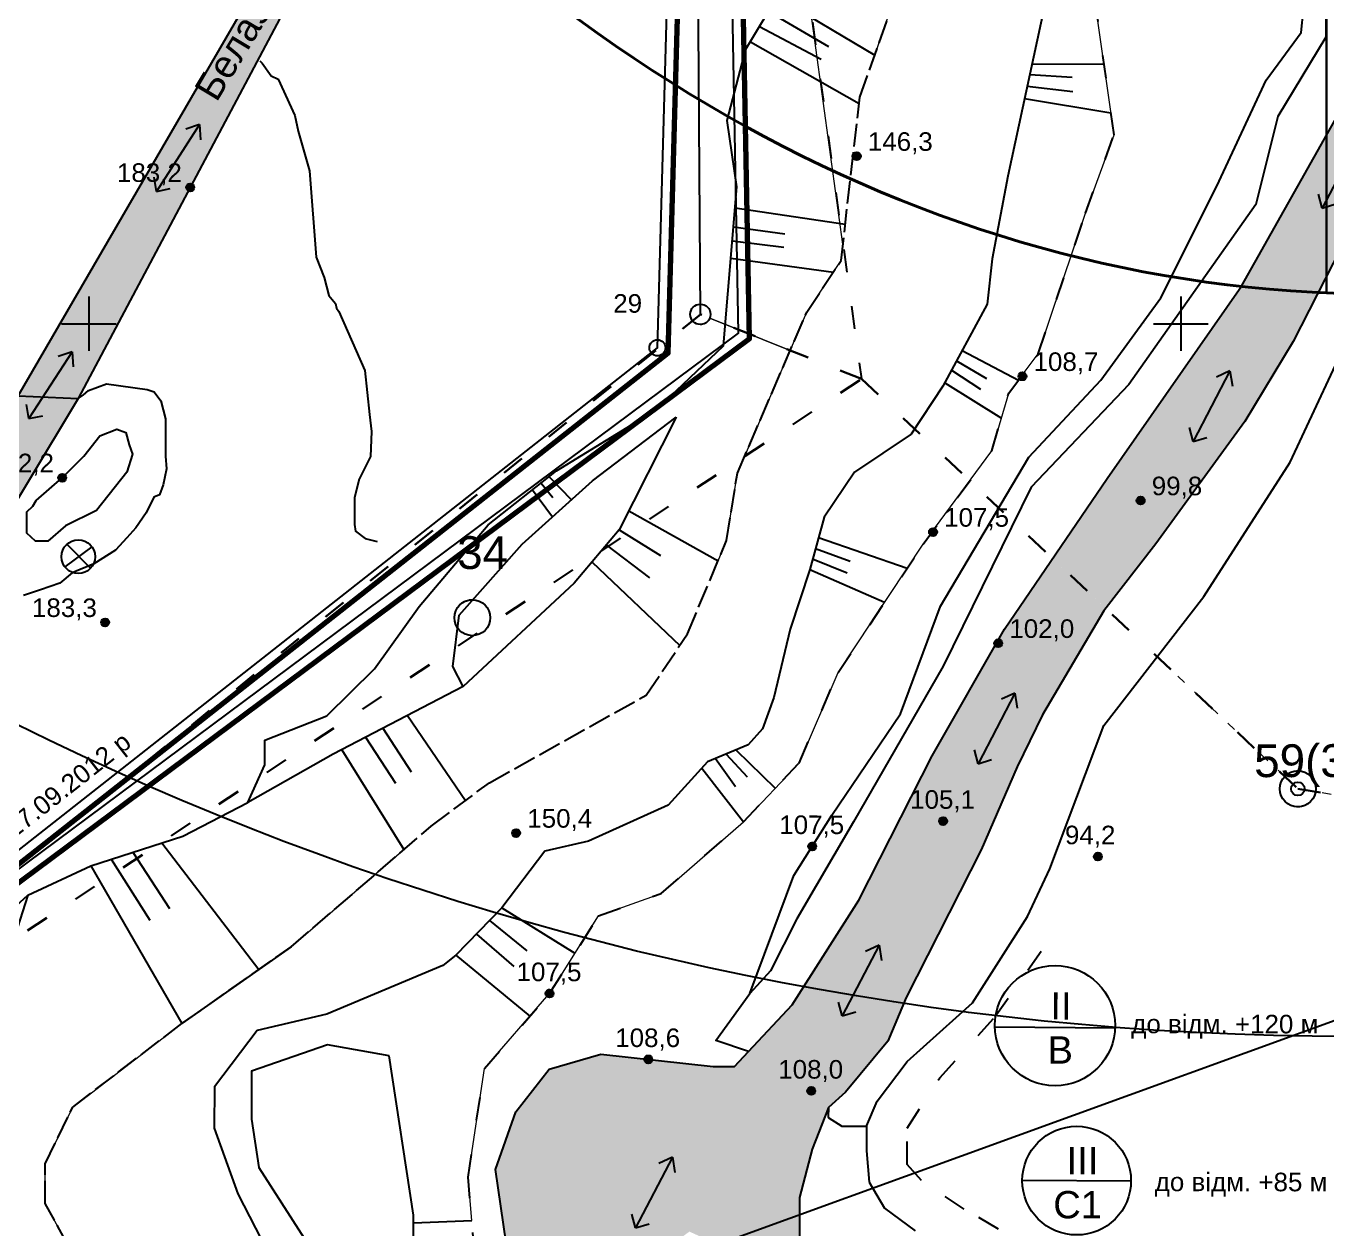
# Model space of a CAD drawing. Header units: millimetres. Extents: x 6127 to 9314, y 4730 to 7085.
# Drawn here: x 6788.5 to 7026.7, y 5434.2 to 5654.5 of the extents above; entities that cross this region are included whole.
import ezdxf

# ---------------------------------------------------------------- set-up
doc = ezdxf.new("R2010")
doc.units = ezdxf.units.MM
doc.header["$LTSCALE"] = 0.7
doc.linetypes.add('ACAD_ISO02W100', pattern=[15, 12, -3])
doc.linetypes.add('ACAD_ISO03W100', pattern=[30, 12, -18])
for name, color, linetype in [('відм', 14, 'Continuous'), ('горизонталі', 22, 'Continuous'), ('горный отвод', 7, 'Continuous'), ('свердловини', 7, 'Continuous'), ('чорн', 255, 'Continuous')]:
    doc.layers.add(name, color=color, linetype=linetype)
doc.layers.add('ИзосеймРадиус', color=90, linetype='Continuous', lineweight=30)
doc.layers.add('СейсмобезпечнаВідстань', color=210, linetype='Continuous', lineweight=30)
doc.styles.get("Standard").update_dxf_attribs({"font": 'arial.ttf'})

msp = doc.modelspace()

# ---------------------------------------------------------------- hatches: boundary and pattern name
at = {"ltscale": 0.2, "transparency": 33554687}
h = msp.add_hatch(color=8, dxfattribs=at)
h.dxf.hatch_style = 1
h.paths.add_polyline_path([(6885.6, 5814.59), (6881.06, 5824.61), (6873.82, 5823.22), (6880.84, 5803.53), (6881.5, 5784.76), (6881.65, 5770.42), (6881.63, 5754.94), (6891, 5759.95)])
h.paths.add_polyline_path([(6888.05, 5746.24), (6891, 5759.95), (6881.63, 5754.94), (6880.18, 5749.63), (6846.81, 5689.69), (6787.06, 5586.76), (6798.06, 5586.3), (6818.22, 5624.31, -0.277586), (6817.83, 5624.95, -0.565452), (6818.91, 5625.6), (6845.02, 5674.82), (6850.17, 5683.38, -0.262968), (6849.82, 5684, -0.583571), (6850.93, 5684.63), (6870.69, 5717.44, -0.262968), (6870.34, 5718.07, -0.583571), (6871.45, 5718.69)])
h.paths.add_polyline_path([(6779.62, 5555.73), (6798.06, 5586.3), (6787.06, 5586.76), (6727.31, 5486.89), (6698.76, 5438.43), (6700.5, 5438.11, -0.580445), (6705.33, 5440.41), (6713.99, 5452.86), (6734.07, 5484.33, -0.256117), (6733.73, 5484.95, -0.592209), (6734.86, 5485.57), (6752.19, 5512.74, -0.256117), (6751.85, 5513.35, -0.592209), (6752.98, 5513.97)])
h.paths.add_polyline_path([(6824.81, 5637.4), (6857.29, 5691.29), (6848.46, 5696.61), (6815.99, 5642.72)], flags=24)
h.paths.add_polyline_path([(6803.79, 5624.09), (6817.37, 5624.08), (6817.38, 5631.08), (6803.8, 5631.1)], flags=25)
h.paths.add_polyline_path([(6835.77, 5683.14), (6849.36, 5683.13), (6849.37, 5690.13), (6835.78, 5690.15)], flags=24)
h.paths.add_polyline_path([(6856.3, 5717.21), (6869.88, 5717.19), (6869.89, 5724.2), (6856.3, 5724.21)], flags=25)
h.paths.add_polyline_path([(6719.69, 5484.09), (6733.27, 5484.07), (6733.28, 5491.08), (6719.7, 5491.1)], flags=25)
h.paths.add_polyline_path([(6737.81, 5512.49), (6751.39, 5512.48), (6751.4, 5519.48), (6737.82, 5519.5)], flags=25)
h.paths.add_polyline_path([(6780.36, 5570.92), (6793.95, 5570.9), (6793.96, 5577.91), (6780.37, 5577.92)], flags=24)
h.paths.add_polyline_path([(6694.54, 5440.59), (6706.93, 5440.61), (6706.91, 5449.8), (6694.53, 5449.78)], flags=9)
h = msp.add_hatch(color=8, dxfattribs=at)
h.dxf.hatch_style = 1
h.paths.add_polyline_path([(6932.49, 5448.84), (6935.43, 5456.48), (6938.55, 5459.27), (6946.32, 5468.63), (6949.67, 5476.59), (6963.4, 5503.65), (6969.99, 5518.83), (6974.64, 5528.34), (6986.17, 5547.89), (6976.48, 5557), (6967.7, 5544.08), (6966.63, 5542.19, -0.375086), (6967.26, 5541.47, -0.711304), (6965.95, 5541.01), (6954.43, 5520.84), (6941.01, 5494.45), (6928.8, 5475.25), (6920.79, 5466.74), (6918.21, 5463.96), (6914.35, 5463.96), (6903.16, 5465.19, -1), (6901.71, 5465.36), (6893.74, 5466.24), (6884.29, 5463.46), (6878.17, 5455.64), (6874.5, 5445.09), (6876.42, 5431.69), (6882.49, 5419.53), (6906.32, 5428.17), (6906.64, 5431.26), (6909.98, 5433.74), (6915.19, 5431.39), (6930.14, 5436.81), (6930.15, 5439.98)])
h.paths.add_polyline_path([(6931.56, 5459.49, -1), (6933.02, 5459.49, -1)], flags=16)
h.paths.add_polyline_path([(6955.7, 5508.9, -1), (6957.17, 5508.9, -1)], flags=16)
h.paths.add_polyline_path([(6995.38, 5559.69), (7011.67, 5582.06), (7020.54, 5596.74), (7043, 5640.79), (7033.31, 5646.4), (7011.05, 5606.86), (6986.45, 5571.67), (6976.48, 5557), (6986.23, 5547.84)])
h.paths.add_polyline_path([(6991.88, 5567.6, -1), (6993.34, 5567.6, -1)], flags=16)
h.paths.add_polyline_path([(6930.14, 5429.58), (6930.14, 5431.9), (6930.14, 5436.81), (6915.19, 5431.39), (6915.93, 5431.05), (6921.22, 5420.53), (6927.89, 5415.51), (6938.99, 5421.04)])
h.paths.add_polyline_path([(6907.29, 5421.21), (6905.85, 5423.55), (6906.32, 5428.17), (6882.49, 5419.53), (6883.81, 5416.88), (6889.71, 5409.32), (6913.96, 5391.37), (6940.64, 5386.14), (6921.93, 5402.87)])
h.paths.add_polyline_path([(6967.2, 5540.59), (6980.78, 5540.57), (6980.79, 5547.58), (6967.2, 5547.59)], flags=24)
h.paths.add_polyline_path([(6924.88, 5459.89), (6938.47, 5459.88), (6938.47, 5466.88), (6924.89, 5466.9)], flags=24)
h.paths.add_polyline_path([(6949.03, 5509.3), (6962.61, 5509.28), (6962.62, 5516.29), (6949.04, 5516.31)], flags=24)
h.paths.add_polyline_path([(6993.6, 5566.72), (7004.54, 5566.7), (7004.55, 5573.71), (6993.61, 5573.72)], flags=24)
h.paths.add_polyline_path([(6994.88, 5580.31), (7017.56, 5580.68), (7017.39, 5590.98), (6994.71, 5590.61)], flags=24)
h.paths.add_polyline_path([(6989.1, 5573.02), (7019.2, 5573.51), (7019.07, 5581.76), (6988.97, 5581.26)], flags=24)
at = {"layer": 'відм', "ltscale": 0.2}
h = msp.add_hatch(color=0, dxfattribs=at)
h.dxf.hatch_style = 1
h.paths.add_polyline_path([(6941.35, 5630.66, 1), (6939.88, 5630.66, 1)])
h = msp.add_hatch(color=32, dxfattribs=at)
h.dxf.hatch_style = 1
h.paths.add_polyline_path([(6819.3, 5624.95, 1), (6817.83, 5624.95, 1)])
h = msp.add_hatch(color=0, dxfattribs=at)
h.dxf.hatch_style = 1
h.paths.add_polyline_path([(6971.69, 5590.35, 1), (6970.23, 5590.35, 1)])
h = msp.add_hatch(color=256, dxfattribs=at)
h.dxf.hatch_style = 1
h.paths.add_polyline_path([(6795.87, 5571.78, 1), (6794.41, 5571.78, 1)])
h = msp.add_hatch(color=0, dxfattribs=at)
h.dxf.hatch_style = 1
h.paths.add_polyline_path([(6993.34, 5567.6, 1), (6991.88, 5567.6, 1)])
h = msp.add_hatch(color=0, dxfattribs=at)
h.dxf.hatch_style = 1
h.paths.add_polyline_path([(6955.32, 5561.83, 1), (6953.86, 5561.83, 1)])
h = msp.add_hatch(color=32, dxfattribs=at)
h.dxf.hatch_style = 1
h.paths.add_polyline_path([(6803.74, 5545.29, 1), (6802.27, 5545.29, 1)])
h = msp.add_hatch(color=0, dxfattribs=at)
h.dxf.hatch_style = 1
h.paths.add_polyline_path([(6967.26, 5541.47, 1), (6965.79, 5541.47, 1)])
h = msp.add_hatch(color=256, dxfattribs=at)
h.dxf.hatch_style = 1
h.paths.add_polyline_path([(6878.99, 5506.72, 1), (6877.52, 5506.72, 1)])
at = {"layer": 'чорн', "ltscale": 0.2}
h = msp.add_hatch(color=256, dxfattribs=at)
h.dxf.hatch_style = 1
h.paths.add_polyline_path([(6957.17, 5508.9, 1), (6955.7, 5508.9, 1)])
h = msp.add_hatch(color=256, dxfattribs=at)
h.dxf.hatch_style = 1
h.paths.add_polyline_path([(6933.21, 5504.27, 1), (6931.75, 5504.27, 1)])
h = msp.add_hatch(color=256, dxfattribs=at)
h.dxf.hatch_style = 1
h.paths.add_polyline_path([(6985.52, 5502.4, 1), (6984.05, 5502.4, 1)])
h = msp.add_hatch(color=256, dxfattribs=at)
h.dxf.hatch_style = 1
h.paths.add_polyline_path([(6885.11, 5477.33, 1), (6883.64, 5477.33, 1)])
h = msp.add_hatch(color=256, dxfattribs=at)
h.dxf.hatch_style = 1
h.paths.add_polyline_path([(6903.17, 5465.27, 1), (6901.7, 5465.28, 1)])
h = msp.add_hatch(color=256, dxfattribs=at)
h.dxf.hatch_style = 1
h.paths.add_polyline_path([(6933.02, 5459.49, 1), (6931.56, 5459.5, 1)])

# ---------------------------------------------------------------- linework, layer by layer
at = {"color": 8, "ltscale": 0.2, "transparency": 33554687}
msp.add_lwpolyline([(6787.06, 5586.76), (6798.06, 5586.3)], dxfattribs=at)
at = {"color": 3, "ltscale": 0.2, "transparency": 33554687}
for centre, radius in [((7031.15, 6019.46), 550), ((7118.46, 5800.5), 553)]:
    msp.add_circle(centre, radius, dxfattribs=at)
at = {"layer": 'відм', "color": 0, "ltscale": 0.2}
for centre in [(6940.61, 5630.66), (6970.96, 5590.35), (6992.61, 5567.6), (6954.59, 5561.83), (6966.53, 5541.47)]:
    msp.add_circle(centre, 0.733, dxfattribs=at)
at = {"layer": 'відм', "color": 32, "ltscale": 0.2}
for centre in [(6818.57, 5624.95), (6803, 5545.29)]:
    msp.add_circle(centre, 0.733, dxfattribs=at)
at = {"layer": 'відм', "color": 7, "ltscale": 0.2}
for centre in [(6795.14, 5571.78), (6878.25, 5506.72)]:
    msp.add_circle(centre, 0.733, dxfattribs=at)
at = {"layer": 'горизонталі', "color": 32}
for points in [[(6831.34, 5648.12), (6831.75, 5647.68), (6833.4, 5645.39), (6834.65, 5644.77), (6837.75, 5638.12), (6838.37, 5635.22), (6840.44, 5627.95), (6841.66, 5612.18), (6843.11, 5608.45), (6843.94, 5605.13), (6845.18, 5603.67), (6845.39, 5602.84), (6845.8, 5602.22), (6850.56, 5591.43), (6851.38, 5583.33), (6851.79, 5580.22), (6851.58, 5575.66), (6849.5, 5571.51), (6848.67, 5568.19), (6848.66, 5563.21), (6848.84, 5561.99), (6850.6, 5560.67), (6852.81, 5560.09)], [(6798.06, 5586.3), (6798.98, 5586.92), (6799.93, 5587.75), (6803.25, 5588.99), (6810.72, 5587.94), (6811.96, 5587.53), (6813.21, 5585.87), (6814.03, 5582.55), (6814.03, 5577.36), (6814.03, 5575.7), (6814.23, 5573.42), (6813.6, 5570.51), (6812.98, 5568.65), (6811.94, 5568.23), (6810.49, 5565.33), (6808.62, 5562.63), (6806.95, 5560.77), (6804.88, 5558.49), (6800.93, 5556), (6796.99, 5554.35), (6794.7, 5552.48), (6791.17, 5551.24), (6788.06, 5550.21)]]:
    msp.add_lwpolyline(points, dxfattribs=at)
msp.add_lwpolyline([(6789.74, 5566.6), (6790.36, 5567.64), (6795.14, 5571.78), (6799.09, 5575.72), (6802, 5579.45), (6805.11, 5580.69), (6806.77, 5580.07), (6807.39, 5577.78), (6808.01, 5576.12), (6806.97, 5572.8), (6801.41, 5565.76), (6795.74, 5563), (6792.49, 5560.15), (6790.25, 5560.16), (6788.63, 5561.65), (6788.63, 5565.51)], close=True, dxfattribs=at)
at = {"layer": 'горный отвод', "color": 7, "ltscale": 0.2}
for points in [[(7101.75, 5118.13), (6763.7, 5216.95), (6669.54, 5363.81), (6703.57, 5437.88), (6904.12, 5595.57), (6921.23, 6210.33), (7090.25, 6238.81), (7199.86, 6190.22), (7293.11, 6086.23), (7361.1, 6123.46), (7378.12, 6087.96), (7340.09, 6060.82), (7338.46, 5566.72), (7475, 5378.32), (7101.75, 5118.13)], [(7371.91, 5668.57), (7363.94, 5566.46), (7445.48, 5414.32), (7419.57, 5371.06), (7097.86, 5201.57), (6812.43, 5270.41), (6703.57, 5437.88), (6918.96, 5598.23), (6916.57, 5727.78)], [(7370.03, 5670.34), (7361.89, 5566.02), (7443.17, 5414.37), (7418.13, 5372.58), (7097.59, 5203.71), (6813.68, 5272.18), (6706.28, 5437.39), (6920.99, 5597.24), (6918.58, 5727.75)], [(7370.03, 5670.34), (7361.89, 5566.02), (7443.17, 5414.37), (7418.13, 5372.58), (7097.59, 5203.71), (6813.68, 5272.18), (6706.28, 5437.39), (6920.99, 5597.24), (6918.58, 5727.75)], [(7370.03, 5670.33), (7361.89, 5566.03), (7443.17, 5414.37), (7418.14, 5372.57), (7097.59, 5203.7), (6813.68, 5272.17), (6706.28, 5437.39), (6920.99, 5597.24), (6918.57, 5727.75)], [(7370.03, 5670.34), (7361.89, 5566.02), (7443.16, 5414.37), (7418.13, 5372.58), (7097.59, 5203.71), (6813.68, 5272.18), (6706.29, 5437.39), (6920.99, 5597.24), (6918.58, 5727.75)]]:
    msp.add_lwpolyline(points, dxfattribs=at)
at = {"layer": 'горный отвод', "color": 1, "lineweight": 200, "ltscale": 0.2}
msp.add_lwpolyline([(7101.39, 5120.34), (6764.99, 5218.68), (6671.84, 5363.97), (6705.21, 5436.59), (6906.11, 5594.56), (6923.21, 6208.61), (7089.99, 6236.71), (7198.64, 6188.54), (7292.67, 6083.68), (7360.2, 6120.66), (7375.56, 6088.62), (7338.07, 6061.87), (7336.43, 5566.06), (7472.15, 5378.8)], close=True, dxfattribs=at)
at = {"layer": 'горный отвод', "color": 2, "lineweight": 200, "ltscale": 0.2}
msp.add_lwpolyline([(7370.03, 5670.33), (7361.89, 5566.03), (7443.17, 5414.37), (7418.14, 5372.57), (7097.59, 5203.7), (6813.68, 5272.17), (6706.28, 5437.39), (6920.99, 5597.24), (6918.57, 5727.75)], dxfattribs=at)
at = {"layer": 'ИзосеймРадиус', "color": 6, "lineweight": 40, "ltscale": 0.2, "transparency": 33554687}
for centre in [(7199.06, 6028.97), (7033.19, 6020.11)]:
    msp.add_ellipse(centre, major_axis=(6.57, -414.64), ratio=0.737732, dxfattribs=at)
at = {"layer": 'свердловини', "color": 5, "linetype": 'ACAD_ISO03W100', "ltscale": 0.5}
msp.add_line((6915.37, 5780.04), (6941.49, 5589.87), dxfattribs=at)
at = {"layer": 'свердловини', "color": 7, "linetype": 'ACAD_ISO03W100', "lineweight": 30, "ltscale": 0.5}
for p, q in [((6911.99, 5601.7), (6703.52, 5433.36)), ((6941.49, 5589.87), (6911.99, 5601.7))]:
    msp.add_line(p, q, dxfattribs=at)
at = {"layer": 'свердловини', "color": 5, "linetype": 'ACAD_ISO03W100', "lineweight": 30, "ltscale": 0.5}
for p, q in [((6710, 5436.7), (6941.49, 5589.87)), ((6941.49, 5589.87), (7021.39, 5514.81)), ((7021.39, 5514.81), (7148.87, 5493.6))]:
    msp.add_line(p, q, dxfattribs=at)
at = {"layer": 'свердловини', "color": 7, "ltscale": 0.5}
msp.add_line((7305.65, 5573.02), (6846.22, 5406.37), dxfattribs=at)
at = {"layer": 'свердловини', "color": 7}
for centre in [(6870.23, 5546.15), (7021.39, 5514.81)]:
    msp.add_circle(centre, 3.29, dxfattribs=at)
at = {"layer": 'СейсмобезпечнаВідстань', "color": 6, "ltscale": 0.2, "transparency": 33554687}
msp.add_line((7026.63, 6434.74), (7026.63, 5605.56), dxfattribs=at)
at = {"layer": 'чорн', "color": 1, "lineweight": 0, "ltscale": 0.2}
for p, q in [((6923.21, 6208.61), (6906.11, 5594.56)), ((6906.11, 5594.56), (6705.21, 5436.59))]:
    msp.add_line(p, q, dxfattribs=at)
at = {"layer": 'чорн', "color": 7, "lineweight": 0, "ltscale": 0.2}
for p, q in [((6987.74, 5634.54), (6984.12, 5660.19)), ((6932.4, 5656.02), (6943.91, 5649.13)), ((6943.91, 5649.13), (6946.52, 5656.52)), ((7021.98, 5653.32), (7022.4, 5657.44)), ((7026.54, 5657.43), (7026.54, 5652.44)), ((7015.6, 5644.57), (7021.98, 5653.32)), ((7026.54, 5652.44), (7017.72, 5637.9)), ((7006.58, 5625.15), (7015.6, 5644.57)), ((7017.72, 5637.9), (7013.68, 5621.81)), ((6982.5, 5620.2), (6987.74, 5634.54)), ((6996.29, 5604.71), (7006.58, 5625.15)), ((6973.86, 5594.48), (6982.5, 5620.2)), ((7013.68, 5621.81), (6990.43, 5588.84)), ((6937.75, 5611.55), (6938.1, 5614.55)), ((6931.46, 5602.1), (6937.75, 5611.55)), ((6985.33, 5589.67), (6996.29, 5604.71)), ((6928.44, 5595.1), (6913.72, 5601.01)), ((6913.72, 5601.01), (6928.44, 5595.1)), ((6928.44, 5595.1), (6931.46, 5602.1)), ((6918.76, 5572.64), (6928.44, 5595.1)), ((6971.27, 5591.02), (6973.86, 5594.48)), ((6968.47, 5587.28), (6970.41, 5589.87)), ((6972.12, 5575.57), (6985.33, 5589.67)), ((6990.43, 5588.84), (6972.58, 5570.05)), ((6965.33, 5576.7), (6968.47, 5587.28)), ((6892.21, 5571.22), (6907.53, 5582.87)), ((6907.53, 5582.87), (6898.88, 5565.73)), ((6954.89, 5562.5), (6965.33, 5576.7)), ((6955.98, 5548.26), (6972.12, 5575.57)), ((6916.77, 5560.3), (6918.76, 5572.64)), ((6879.37, 5559.6), (6892.21, 5571.22)), ((6972.58, 5570.05), (6969.42, 5563.63)), ((6898.88, 5565.73), (6915.22, 5556.57)), ((6915.22, 5556.57), (6916.77, 5560.3)), ((6952.78, 5559.64), (6954.04, 5561.35)), ((6870.35, 5549.44), (6879.37, 5559.6)), ((6937.2, 5536.11), (6952.78, 5559.64)), ((6976.48, 5557), (6967.7, 5544.08)), ((6948.62, 5528.55), (6955.98, 5548.26)), ((6974.64, 5528.34), (6985.87, 5547.38)), ((6985.87, 5547.38), (6986.23, 5547.84)), ((6866.67, 5537.2), (6867.53, 5544.27)), ((6967.7, 5544.08), (6966.63, 5542.19)), ((6965.95, 5541.01), (6954.43, 5520.84)), ((6995.62, 5539.01), (6985.84, 5526.44)), ((6868.58, 5533.57), (6866.67, 5537.2)), ((6930.06, 5519.54), (6937.2, 5536.11)), ((6846.31, 5521.98), (6868.58, 5533.57)), ((6936.08, 5509.98), (6948.62, 5528.55)), ((6969.99, 5518.83), (6974.64, 5528.34)), ((6985.84, 5526.44), (6976, 5500.18)), ((6857.71, 5503.68), (6846.31, 5521.98)), ((6954.43, 5520.84), (6941.01, 5494.45)), ((6919.87, 5508.76), (6930.06, 5519.54)), ((6963.4, 5503.65), (6969.99, 5518.83)), ((6904.82, 5495.64), (6919.87, 5508.76)), ((6932.87, 5504.89), (6936.08, 5509.98)), ((6800.38, 5500.71), (6813.39, 5504.93)), ((6813.39, 5504.93), (6831.17, 5481.75)), ((6837.07, 5485.89), (6857.71, 5503.68)), ((6929.1, 5498.92), (6932.09, 5503.65)), ((6949.67, 5476.59), (6963.4, 5503.65)), ((6817.06, 5471.84), (6800.38, 5500.71)), ((6921.03, 5477.33), (6929.1, 5498.92)), ((6976, 5500.18), (6971.89, 5491.42)), ((6893.35, 5491.58), (6904.82, 5495.64)), ((6941.01, 5494.45), (6928.8, 5475.25)), ((6884.77, 5477.95), (6893.35, 5491.58)), ((6971.89, 5491.42), (6961.85, 5475.61)), ((6831.17, 5481.75), (6837.07, 5485.89)), ((6872.45, 5463.6), (6883.9, 5476.78)), ((6914.85, 5468.71), (6921.03, 5477.33)), ((6928.8, 5475.25), (6920.79, 5466.74)), ((6946.32, 5468.63), (6949.67, 5476.59)), ((6961.85, 5475.61), (6949.87, 5464.86)), ((6797.06, 5456.54), (6817.06, 5471.84)), ((6829.81, 5463.14), (6843.71, 5467.93)), ((6843.71, 5467.93), (6855.02, 5465.91)), ((6920.79, 5466.74), (6914.85, 5468.71)), ((6938.55, 5459.27), (6946.32, 5468.63)), ((6855.02, 5465.91), (6859.47, 5436.76)), ((6914.35, 5463.96), (6903.16, 5465.19)), ((6903.16, 5465.19), (6914.35, 5463.96)), ((6920.79, 5466.74), (6918.21, 5463.96)), ((6918.21, 5463.96), (6920.79, 5466.74)), ((6949.87, 5464.86), (6944.37, 5457.65)), ((6829.8, 5454.3), (6829.81, 5463.14)), ((6869.47, 5443.73), (6872.45, 5463.6)), ((6918.21, 5463.96), (6914.35, 5463.96)), ((6914.35, 5463.96), (6918.21, 5463.96)), ((6935.43, 5456.48), (6938.55, 5459.27)), ((6944.37, 5457.65), (6942.43, 5453.03)), ((6792.04, 5446.17), (6797.06, 5456.54)), ((6935.42, 5454.65), (6935.43, 5456.48)), ((6831.14, 5445.46), (6829.8, 5454.3)), ((6937.9, 5453.03), (6935.42, 5454.65)), ((6942.43, 5453.03), (6937.9, 5453.03)), ((6792.03, 5438.86), (6792.04, 5446.17)), ((6851.37, 5413.96), (6831.14, 5445.46)), ((6870.13, 5435.75), (6869.47, 5443.73)), ((6796.21, 5431.2), (6792.03, 5438.86)), ((6859.47, 5436.76), (6859.47, 5435.33)), ((6859.47, 5435.33), (6870.13, 5435.75))]:
    msp.add_line(p, q, dxfattribs=at)
at = {"layer": 'чорн', "color": 7, "ltscale": 0.5}
for p, q in [((6926.05, 5659.82), (6943.91, 5649.13)), ((6924.45, 5657.14), (6935.46, 5650.74)), ((6922.81, 5654.39), (6934.11, 5648.41)), ((6921.14, 5651.59), (6941.09, 5640.33)), ((6918.37, 5621.23), (6938.53, 5618.24)), ((6918.08, 5617.73), (6927.47, 5616.47)), ((6917.86, 5615.15), (6927.26, 5614.03)), ((6917.59, 5612), (6936.35, 5609.44)), ((6884.33, 5571.97), (6888.37, 5567.75)), ((6882.84, 5570.8), (6884.95, 5568.14)), ((6881.28, 5569.57), (6884.92, 5564.62)), ((6898.88, 5565.73), (6915.22, 5556.57)), ((6897.11, 5562.22), (6904.69, 5557.57)), ((6894.78, 5559.45), (6902.65, 5553.46)), ((6892.16, 5556.34), (6908.22, 5541.07)), ((6858.37, 5528.25), (6868.98, 5512.67)), ((6853.87, 5525.91), (6859.06, 5517.92)), ((6846.31, 5521.98), (6857.71, 5503.68)), ((6850.7, 5524.27), (6856.17, 5515.87)), ((6800.38, 5500.71), (6817.2, 5506.17)), ((6808.06, 5503.2), (6814.78, 5492.91)), ((6813.39, 5504.93), (6831.17, 5481.75)), ((6800.38, 5500.71), (6817.06, 5471.84)), ((6804.08, 5501.91), (6811.17, 5490.77)), ((6837.07, 5485.89), (6817.06, 5471.84)), ((6859.47, 5435.33), (6870.13, 5435.75))]:
    msp.add_line(p, q, dxfattribs=at)
at = {"layer": 'чорн', "color": 5, "lineweight": 0, "ltscale": 0.2}
msp.add_line((6938.1, 5614.55), (6932.06, 5658.5), dxfattribs=at)
at = {"layer": 'чорн', "color": 7, "ltscale": 0.15}
for p, q in [((7011.05, 5606.86), (7033.31, 5646.4)), ((7043, 5640.79), (7020.54, 5596.74)), ((7019.97, 5574.61), (7036.73, 5610.51)), ((6986.45, 5571.67), (7011.05, 5606.86)), ((7020.54, 5596.74), (7011.67, 5582.06)), ((7011.67, 5582.06), (6995.38, 5559.69)), ((7004.2, 5550.03), (7019.97, 5574.61)), ((6967.7, 5544.08), (6986.45, 5571.67)), ((6995.38, 5559.69), (6985.87, 5547.38)), ((6985.84, 5526.44), (7004.2, 5550.03)), ((6985.87, 5547.38), (6974.64, 5528.34)), ((6954.43, 5520.84), (6967.7, 5544.08)), ((6974.64, 5528.34), (6969.99, 5518.83)), ((6976, 5500.18), (6985.84, 5526.44)), ((6941.01, 5494.45), (6954.43, 5520.84)), ((6969.99, 5518.83), (6963.4, 5503.65)), ((6963.4, 5503.65), (6949.67, 5476.59)), ((6971.89, 5491.42), (6976, 5500.18)), ((6928.8, 5475.25), (6941.01, 5494.45)), ((6961.85, 5475.61), (6971.89, 5491.42)), ((6920.79, 5466.74), (6928.8, 5475.25)), ((6949.67, 5476.59), (6946.32, 5468.63)), ((6949.87, 5464.86), (6961.85, 5475.61)), ((6946.32, 5468.63), (6938.55, 5459.27)), ((6884.29, 5463.46), (6893.74, 5466.24)), ((6893.74, 5466.24), (6914.35, 5463.96)), ((6918.21, 5463.96), (6920.79, 5466.74)), ((6944.37, 5457.65), (6949.87, 5464.86)), ((6878.17, 5455.64), (6884.29, 5463.46)), ((6914.35, 5463.96), (6918.21, 5463.96)), ((6938.55, 5459.27), (6935.43, 5456.48)), ((6942.43, 5453.03), (6944.37, 5457.65)), ((6874.5, 5445.09), (6878.17, 5455.64)), ((6935.43, 5456.48), (6932.49, 5448.84)), ((6935.43, 5456.48), (6935.42, 5454.65)), ((6935.42, 5454.65), (6937.9, 5453.03)), ((6937.9, 5453.03), (6942.43, 5453.03)), ((6942.43, 5453.03), (6942.42, 5448.53)), ((6932.49, 5448.84), (6930.15, 5439.98)), ((6942.42, 5448.53), (6942.87, 5442.77)), ((6876.42, 5431.69), (6874.5, 5445.09)), ((6942.87, 5442.77), (6945.68, 5438.01)), ((6930.15, 5439.98), (6930.14, 5431.9)), ((6945.68, 5438.01), (6951.34, 5433.89))]:
    msp.add_line(p, q, dxfattribs=at)
at = {"layer": 'чорн', "ltscale": 0.2, "transparency": 33554687}
for p, q in [((6799.99, 5604.99), (6799.99, 5594.99)), ((6794.99, 5599.99), (6804.99, 5599.99)), ((6794.99, 5599.99), (6794.99, 5599.99)), ((6794.99, 5599.99), (6799.99, 5599.99)), ((6993.29, 5599.99), (6993.29, 5599.99)), ((6994.99, 5599.99), (6994.99, 5599.99))]:
    msp.add_line(p, q, dxfattribs=at)
at = {"layer": 'чорн', "color": 7, "ltscale": 0.2, "transparency": 33554687}
for p, q in [((6999.99, 5604.99), (6999.99, 5594.99)), ((6994.99, 5599.99), (7004.99, 5599.99))]:
    msp.add_line(p, q, dxfattribs=at)
at = {"layer": 'чорн', "color": 7, "ltscale": 0.2}
for p, q in [((6800.59, 5559.12), (6795.63, 5555.44)), ((6795.98, 5559.59), (6800.33, 5555.2))]:
    msp.add_line(p, q, dxfattribs=at)
at = {"layer": 'чорн', "color": 5, "linetype": 'ACAD_ISO03W100', "lineweight": 0, "ltscale": 0.2}
for p, q in [((7018.99, 5517.06), (6995.62, 5539.01)), ((7147.64, 5493.81), (7024.64, 5514.27))]:
    msp.add_line(p, q, dxfattribs=at)
at = {"layer": 'чорн', "color": 5, "ltscale": 0.2}
for p, q in [((6965.93, 5471.22), (6987.93, 5471.04)), ((6970.94, 5443.13), (6990.85, 5443.06))]:
    msp.add_line(p, q, dxfattribs=at)
at = {"layer": 'чорн', "color": 7}
for points in [[(6842.74, 5976.4), (6839.72, 5973.97), (6836.23, 5967.02), (6834.89, 5958.64), (6842, 5939.36), (6860.28, 5881.52), (6874.05, 5840.09), (6885.6, 5814.59), (6891, 5759.95), (6888.05, 5746.24), (6845.02, 5674.82), (6798.06, 5586.3), (6779.62, 5555.73), (6713.99, 5452.86), (6703.57, 5437.88)], [(6486.14, 5158.66), (6506.7, 5146.11), (6516.34, 5146.1), (6523.91, 5148.19), (6528.46, 5151.59), (6532.39, 5158.28), (6535.26, 5166.51), (6556.27, 5210.38), (6569.23, 5235.97), (6577.49, 5253.83), (6633.07, 5333.41), (6663.96, 5379.37), (6727.31, 5486.89), (6787.06, 5586.76), (6846.81, 5689.69)]]:
    msp.add_lwpolyline(points, dxfattribs=at)
at = {"layer": 'чорн', "color": 7, "ltscale": 0.2}
for points in [[(6911.99, 5601.7), (6911.6, 5663.07)], [(6972.75, 5647.6), (6985.91, 5647.52)], [(6971.86, 5643.47), (6980.21, 5642.49)], [(6972.33, 5645.64), (6980.06, 5645.13)], [(6971.37, 5641.22), (6987.17, 5638.59)], [(6959.9, 5595.05), (6970.22, 5589.62)], [(6957.97, 5591.46), (6963.28, 5587.98)], [(6958.89, 5593.18), (6964.37, 5589.98)], [(6956.74, 5589.18), (6967.1, 5582.68)], [(6933.61, 5560.81), (6949.88, 5555.25)], [(6933.07, 5558.84), (6939.42, 5556.48)], [(6932.54, 5556.92), (6938.88, 5554.38)], [(6932.02, 5555), (6945.73, 5548.98)], [(6914.78, 5520.36), (6918.45, 5515.25)], [(6916.73, 5521.17), (6920.58, 5517.01)], [(6918.53, 5521.92), (6925.69, 5514.91)], [(6912.24, 5518.59), (6919.87, 5508.76)], [(6875.62, 5493.01), (6889.02, 5484.7)], [(6873.37, 5490.69), (6880.23, 5485.16)], [(6870.97, 5488.23), (6877.85, 5482.31)], [(6867.19, 5484.34), (6880.78, 5473.19)]]:
    msp.add_lwpolyline(points, dxfattribs=at)
at = {"layer": 'чорн', "color": 7, "ltscale": 0.5}
for points in [[(6721.88, 5422.79), (6732.22, 5435.8), (6742.47, 5446.84), (6749, 5453.85), (6763.26, 5473.19), (6774.47, 5480.9), (6782.6, 5489.7), (6788.82, 5495.33), (6800.38, 5500.71), (6817.2, 5506.17), (6829.1, 5512.32), (6832.21, 5519.2), (6832.21, 5523.73), (6843.61, 5528.18), (6852.31, 5536.81), (6860.51, 5548.18), (6873.13, 5563.16), (6885.66, 5573.02), (6903.96, 5584.28), (6916.24, 5595.93), (6918.69, 5625.04), (6916.89, 5637.22), (6920.34, 5650.24), (6926.69, 5660.9)], [(6975.02, 5658.13), (6968.32, 5627.03), (6965.45, 5611.87), (6964.49, 5603.54), (6956.39, 5588.54), (6950.56, 5579.78), (6940.2, 5572.78), (6934.63, 5564.55), (6932.02, 5555), (6928.44, 5544.07), (6925.47, 5531.53), (6923.38, 5525.8), (6920.77, 5522.85), (6913.29, 5519.74), (6906.08, 5511.85), (6891.53, 5505.23), (6883.54, 5503.41), (6875.62, 5493.01), (6867.19, 5484.34), (6864.81, 5482.47), (6843.61, 5473.56), (6830.83, 5470.54), (6823, 5460.22), (6822.99, 5452.67), (6827.32, 5440.64), (6834.86, 5425.97)], [(6920.79, 5466.74), (6914.85, 5468.71), (6921.03, 5477.33), (6929.1, 5498.92), (6936.08, 5509.98), (6948.62, 5528.55), (6955.98, 5548.26), (6972.12, 5575.57), (6985.33, 5589.67), (6996.29, 5604.71), (7006.58, 5625.15), (7015.6, 5644.57), (7021.98, 5653.32), (7022.4, 5657.44)], [(7026.54, 5657.43), (7026.54, 5652.44), (7017.72, 5637.9), (7013.68, 5621.81), (6990.43, 5588.84), (6972.58, 5570.05), (6956.45, 5537.28), (6940.03, 5508.77), (6929.68, 5491.01), (6924.82, 5481.47), (6921.03, 5477.33)], [(6907.53, 5582.87), (6897.11, 5562.22), (6888.91, 5552.49), (6868.58, 5533.57), (6844.77, 5521.18), (6829.1, 5512.32)], [(6868.58, 5533.57), (6866.67, 5537.2), (6867.82, 5546.59), (6879.37, 5559.6), (6892.21, 5571.22), (6907.53, 5582.87)], [(6788.82, 5495.33), (6786.44, 5487.91), (6783.62, 5479.31), (6774.8, 5467.44), (6765.74, 5460.53), (6752.44, 5453)], [(6855.02, 5465.91), (6843.71, 5467.93), (6829.81, 5463.14), (6829.8, 5454.3), (6831.14, 5445.46), (6851.37, 5413.96), (6861.88, 5394.55), (6869.04, 5386.26), (6896.13, 5370.78), (6916.41, 5360.95), (6962.09, 5348.03), (6990.47, 5334.75), (7015.76, 5320.96), (7026.55, 5317.7)], [(7026.55, 5317.7), (7022.87, 5328.33), (6997.57, 5340.22), (6989.28, 5344.37), (6950.62, 5357.32), (6942.45, 5364.16), (6918.27, 5375.71), (6898.63, 5387.43), (6864.38, 5411.64), (6859.45, 5421.54), (6859.47, 5436.76), (6855.02, 5465.91)]]:
    msp.add_lwpolyline(points, dxfattribs=at)
at = {"layer": 'чорн', "color": 7, "linetype": 'ACAD_ISO03W100', "ltscale": 0.5}
msp.add_lwpolyline([(7032.54, 5317.85), (7024.39, 5332.02), (6994.79, 5348.54), (6964.2, 5360.68), (6931.55, 5376.69), (6918.16, 5385.26), (6887.61, 5407.78), (6873.43, 5422.34), (6870.66, 5429.38), (6869.47, 5443.73), (6872.45, 5463.6), (6884.38, 5477.33), (6893.35, 5491.58), (6904.82, 5495.64), (6919.87, 5508.76), (6930.06, 5519.54), (6937.2, 5536.11), (6952.78, 5559.64), (6965.33, 5576.7), (6968.47, 5587.28), (6973.86, 5594.48), (6982.5, 5620.2), (6987.74, 5634.54), (6984.12, 5660.19)], dxfattribs=at)
at = {"layer": 'чорн', "color": 7, "linetype": 'ACAD_ISO02W100', "ltscale": 0.5}
msp.add_lwpolyline([(6796.21, 5431.2), (6792.03, 5438.86), (6792.04, 5446.17), (6797.06, 5456.54), (6817.06, 5471.84), (6837.07, 5485.89), (6862.67, 5507.95), (6873.36, 5515.94), (6902.09, 5531.96), (6909.66, 5543.21), (6916.77, 5560.3), (6918.76, 5572.64), (6931.46, 5602.1), (6937.75, 5611.55), (6941.22, 5641.49), (6946.52, 5656.52)], dxfattribs=at)
at = {"layer": 'чорн', "color": 1, "ltscale": 0.2, "transparency": 33554687}
for points in [[(6820.3, 5636.47), (6812.39, 5624.21)], [(6820.3, 5636.47), (6817.76, 5635.58)], [(6820.3, 5636.47), (6820.47, 5633.66)], [(7032.61, 5634.08), (7025.87, 5621.15)], [(6812.39, 5624.21), (6811.95, 5626.81)], [(6812.39, 5624.21), (6814.93, 5624.74)], [(7025.87, 5621.15), (7025.19, 5623.7)], [(7025.87, 5621.15), (7028.34, 5621.91)], [(6796.96, 5594.86), (6789.05, 5582.61)], [(6796.96, 5594.86), (6794.42, 5593.98)], [(6796.96, 5594.86), (6797.13, 5592.06)], [(7008.97, 5591.34), (7002.23, 5578.4)], [(7008.97, 5591.34), (7006.52, 5590.22)], [(7008.97, 5591.34), (7009.4, 5588.56)], [(6789.05, 5582.61), (6788.61, 5585.21)], [(6789.05, 5582.61), (6791.59, 5583.14)], [(7002.23, 5578.4), (7001.55, 5580.95)], [(7002.23, 5578.4), (7004.7, 5579.17)], [(6969.59, 5532.35), (6962.85, 5519.41)], [(6969.59, 5532.35), (6967.14, 5531.23)], [(6969.59, 5532.35), (6970.02, 5529.57)], [(6962.85, 5519.41), (6962.17, 5521.96)], [(6962.85, 5519.41), (6965.32, 5520.18)], [(6944.7, 5486.16), (6937.96, 5473.23)], [(6944.7, 5486.16), (6942.25, 5485.05)], [(6944.7, 5486.16), (6945.13, 5483.39)], [(6937.96, 5473.23), (6937.28, 5475.78)], [(6937.96, 5473.23), (6940.43, 5473.99)], [(6906.86, 5447.34), (6900.12, 5434.41)], [(6906.86, 5447.34), (6904.41, 5446.22)], [(6906.86, 5447.34), (6907.29, 5444.56)], [(6900.12, 5434.41), (6899.44, 5436.96)], [(6900.12, 5434.41), (6902.59, 5435.17)]]:
    msp.add_lwpolyline(points, dxfattribs=at)
at = {"layer": 'чорн', "color": 7, "linetype": 'ACAD_ISO03W100', "ltscale": 0.5, "transparency": 33554687}
msp.add_lwpolyline([(7041.12, 5403.09), (7021.16, 5407.15), (7011.49, 5409.38), (7003.12, 5411.4), (6984.86, 5421.14), (6975.69, 5428.94), (6960.32, 5437.82), (6952.5, 5443.08), (6949.86, 5446.01), (6949.87, 5452.66), (6955.82, 5461.89), (6965.93, 5473.05), (6974.88, 5485.76)], dxfattribs=at)
at = {"layer": 'чорн', "color": 7, "ltscale": 0.2}
for centre, radius in [((6911.99, 5601.7), 1.86), ((6904.12, 5595.57), 1.47), ((6798.08, 5557.32), 3.09), ((6956.44, 5508.9), 0.733), ((6932.48, 5504.27), 0.733), ((6984.78, 5502.4), 0.733), ((6884.38, 5477.33), 0.733), ((6902.44, 5465.28), 0.733), ((6932.29, 5459.49), 0.733)]:
    msp.add_circle(centre, radius, dxfattribs=at)
at = {"layer": 'чорн', "ltscale": 0.2}
msp.add_circle((7021.39, 5514.81), 1.24, dxfattribs=at)
at = {"layer": 'чорн', "color": 5, "ltscale": 0.2}
for centre, radius in [((6976.93, 5471.46), 11.01), ((6980.89, 5443.07), 9.95)]:
    msp.add_circle(centre, radius, dxfattribs=at)
at = {"layer": 'чорн', "color": 7, "lineweight": 0, "ltscale": 0.2}
for centre, radius, start, end in [((6911.99, 5601.7), 1.86, 0, 180), ((6911.99, 5601.7), 1.86, 180, 338.1495), ((6911.99, 5601.7), 1.86, 338.1495, 0), ((6870.23, 5546.15), 3.29, 88.0279, 180), ((6870.23, 5546.15), 3.29, 180, 214.8513), ((7021.39, 5514.81), 3.29, 0, 136.7878), ((7021.39, 5514.81), 3.29, 136.7878, 180), ((7021.39, 5514.81), 3.29, 180, 350.5561), ((7021.39, 5514.81), 3.29, 350.5561, 0), ((6932.48, 5504.27), 0.733, 57.7639, 180), ((6932.48, 5504.27), 0.733, 180, 237.7639), ((6884.38, 5477.33), 0.733, 57.8126, 180), ((6884.38, 5477.33), 0.733, 180, 229.0059), ((6902.44, 5465.28), 0.733, 0, 180), ((6902.44, 5465.28), 0.733, 180, 353.6964), ((6902.44, 5465.28), 0.733, 353.6964, 0)]:
    msp.add_arc(centre, radius, start, end, dxfattribs=at)

# ---------------------------------------------------------------- texts
at = {"ltscale": 0.2, "transparency": 33554687, "insert": (6819.11, 5642.96), "char_height": 5, "attachment_point": 1, "rotation": 58.9257}
msp.add_mtext_dynamic_manual_height_columns('{\\C256;Белаз 523,522,524}', width=62.2691, gutter_width=12.5, heights=[0], dxfattribs=at)
at = {"layer": 'свердловини', "ltscale": 0.5}
for s, p in [('34', (6867.46, 5555.07)), ('59(39)', (7013.4, 5516.96))]:
    msp.add_text(s, height=6, rotation=0.0699, dxfattribs=at).set_placement(p)
at = {"layer": 'чорн', "color": 7, "ltscale": 0.2, "char_height": 3.4, "attachment_point": 1}
for s, width, insert, rotation in [('146,3', 2.4374, (6942.66, 5635.05), 359.9325), ('29', 2.4374, (6896.04, 5605.4), 359.9325), ('108,7', 2.4374, (6973, 5594.74), 359.9325), ('182,2', 2.4374, (6781.74, 5576.19), 359.9325), ('99,8', 2.4374, (6994.65, 5571.98), 359.9325), ('107,5', 2.4374, (6956.63, 5566.22), 359.9325), ('102,0', 2.4374, (6968.57, 5545.86), 359.9325), ('Акт гірничого відводу №2241 від 17.09.2012 р', 128.4603, (6726.86, 5463.26), 38.178), ('105,1', 2.4374, (6950.4, 5514.57), 359.9325), ('150,4', 2.4374, (6880.3, 5511.11), 359.9325), ('107,5', 2.4374, (6926.44, 5509.94), 359.9325), ('94,2', 2.4374, (6978.75, 5508.07), 359.9325), ('107,5', 2.4374, (6878.34, 5483), 359.9325), ('до відм. +120 м', 38.6596, (6990.89, 5473.47), 359.9325), ('108,6', 2.4374, (6896.4, 5470.94), 359.9325), ('108,0', 2.4374, (6926.25, 5465.16), 359.9325), ('до відм. +85 м', 35.2488, (6995.19, 5444.55), 359.9325)]:
    msp.add_mtext_dynamic_manual_height_columns(s, width=width, gutter_width=12.5, heights=[0], dxfattribs=dict(at, insert=insert, rotation=rotation))
at = {"layer": 'чорн', "color": 32, "ltscale": 0.2, "char_height": 3.4, "attachment_point": 1, "rotation": 359.9325}
for s, insert in [('183,2', (6805.16, 5629.36)), ('183,3', (6789.6, 5549.69))]:
    msp.add_mtext_dynamic_manual_height_columns(s, width=2.4374, gutter_width=12.5, heights=[0], dxfattribs=dict(at, insert=insert))
at = {"layer": 'чорн', "color": 5, "ltscale": 0.2, "char_height": 5, "attachment_point": 1, "rotation": 359.9325}
for s, insert in [('II', (6976.09, 5477.58)), ('В', (6975.56, 5469.5)), ('III', (6979.05, 5449.25)), ('С1', (6976.61, 5441.17))]:
    msp.add_mtext_dynamic_manual_height_columns(s, width=2.4374, gutter_width=12.5, heights=[0], dxfattribs=dict(at, insert=insert))

doc.saveas('drawing.dxf')
